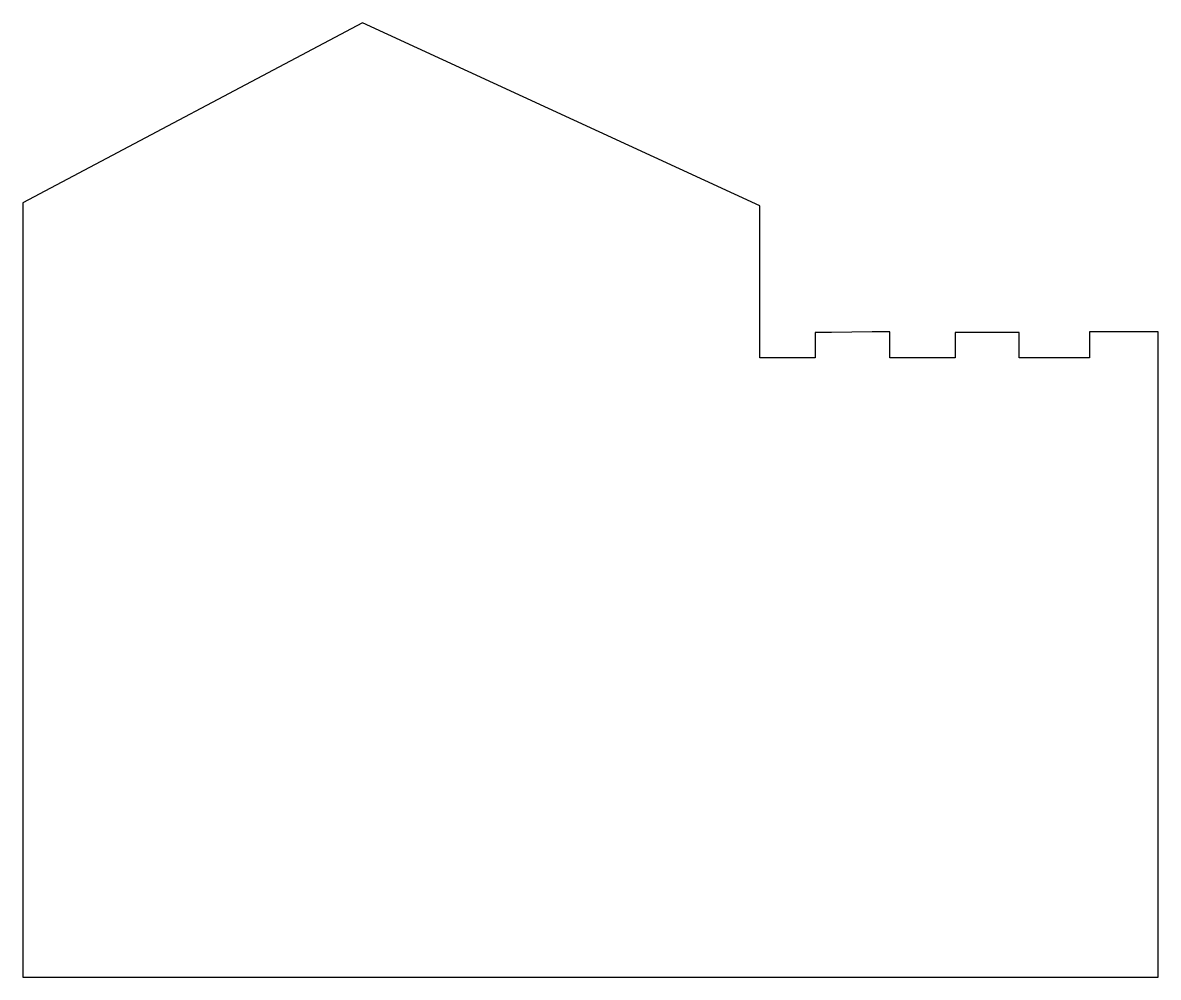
# Model space of a CAD drawing. Extents: x 0 to 279, y 45 to 279.
import ezdxf

# ---------------------------------------------------------------- set-up
doc = ezdxf.new("R2010")
doc.units = 0
doc.layers.add('frontwall', color=7, linetype='CONTINUOUS')

msp = doc.modelspace()

# ---------------------------------------------------------------- linework, layer by layer
at = {"layer": 'frontwall', "color": 1}
msp.add_lwpolyline([(231.670966, 203.208961), (229.420244, 203.208961), (229.420244, 196.947155), (213.336752, 196.947155), (213.336752, 203.315147), (208.967599, 203.315147), (199.028085, 203.153574), (195.01171, 203.153574), (195.01171, 196.947155), (181.389196, 196.947155), (181.389196, 234.340188), (83.608369, 279.400141), (0.000035, 235.084197), (0.000035, 196.947155), (0.000035, 44.547508), (279.400035, 44.547508), (279.400035, 196.796166), (279.400035, 196.947155), (279.400035, 203.315147), (273.264877, 203.315147), (265.797277, 203.383938), (262.487516, 203.383938), (262.487516, 196.947155), (245.13226, 196.947155), (245.13226, 203.19238), (241.115885, 203.19238), (231.670966, 203.208961), (231.670966, 203.208961)], close=True, dxfattribs=at)

doc.saveas('drawing.dxf')
